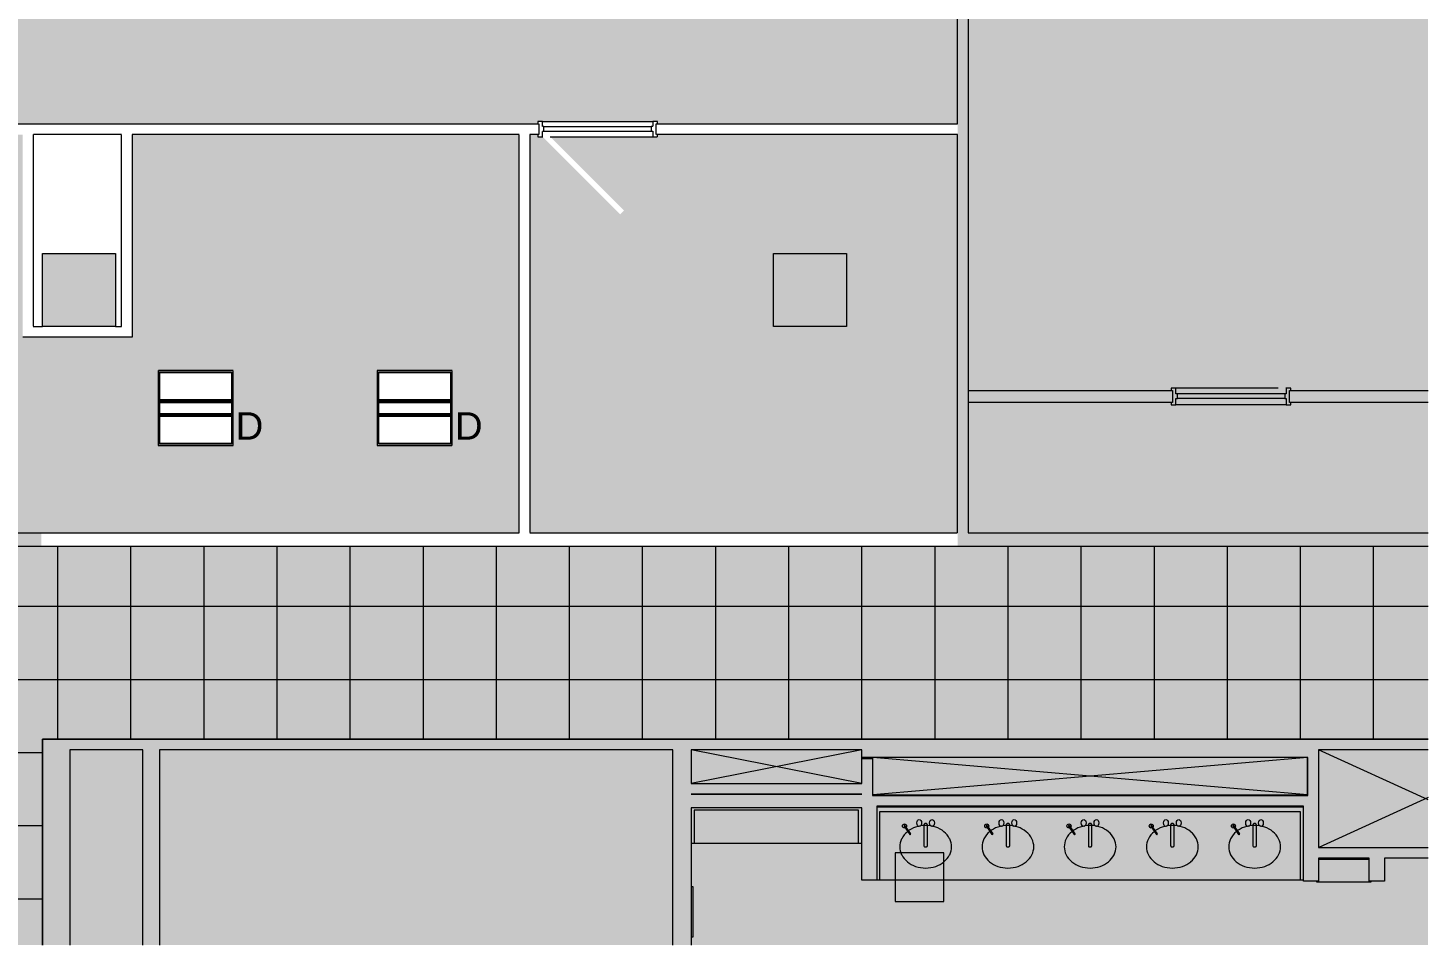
# Model space of a CAD drawing. Header units: inches. Extents: x 624 to 2874, y -334 to 2052.
# Drawn here: x 2414.6 to 2874.3, y 1170.5 to 1471.5 of the extents above; entities that cross this region are included whole.
import ezdxf

# ---------------------------------------------------------------- set-up
doc = ezdxf.new("R2010")
doc.units = ezdxf.units.IN
doc.header["$MEASUREMENT"] = 0
doc.linetypes.add('Demolished', pattern=[0.1875, 0.125, -0.0625])
for name, color, linetype, lineweight in [('A-CLNG', 13, 'Demolished', 9), ('A-CLNG-PATT', 13, 'Demolished', 9), ('A-DETL', 90, 'Continuous', 9), ('A-DETL-GENF', 92, 'Continuous', 9), ('A-DOOR', 31, 'Continuous', 13), ('A-WALL', 113, 'Continuous', 13), ('A-WALL-PATT', 111, 'Continuous', 13), ('CORE', 7, 'Continuous', 9), ('E-LITE-EQPM', 33, 'Demolished', 9), ('E-LITE-EQPM-IDEN', 33, 'Continuous', 9), ('I-WALL', 2, 'Continuous', 13), ('S-COLS', 52, 'Continuous', 13), ('Victor Bldg - 7th Floor_LINK_dwg', 8, 'Continuous', 9)]:
    doc.layers.add(name, color=color, linetype=linetype, lineweight=lineweight)
doc.styles.add('Arial', font='arial.ttf', dxfattribs={"height": 9})

# ---------------------------------------------------------------- blocks, each defined once
blk = doc.blocks.new('Concrete-Rectangular-Column - 24_ x 24_-V2-Level XX  RCP DEMO')
at = {"layer": 'S-COLS', "lineweight": 9}
blk.add_hatch(color=7, dxfattribs=at).paths.add_polyline_path([(-12, -12), (12, -12), (12, 12), (-12, 12), (-12, -7.26)], flags=0)
at = {"layer": 'S-COLS', "color": 8, "lineweight": 20}
for p, q in [((-12, 12), (12, 12)), ((-12, -12), (-12, 12)), ((12, 12), (12, -12)), ((12, -12), (-12, -12))]:
    blk.add_line(p, q, dxfattribs=at)
blk = doc.blocks.new('Victor Bldg - 7th Floor_LINK_dwg_AH13F-7884599-Level XX  RCP DEMO')
at = {"layer": 'CORE'}
for p, q in [((1118.42, 1209.86), (1118.42, 1203.17)), ((1119.29, 1210.31), (1118.72, 1210.31)), ((1119.59, 1203.17), (1119.59, 1209.86)), ((1118.72, 1202.72), (1119.29, 1202.72))]:
    blk.add_line(p, q, dxfattribs=at)
for centre in [(1116.88, 1210.53), (1121.08, 1210.53)]:
    blk.add_ellipse(centre, major_axis=(0, 1.17), ratio=0.666667, dxfattribs=at)
for centre, start_param, end_param in [((1118.72, 1209.86), 0, 1.570796), ((1119.29, 1209.86), 4.712389, 6.283185), ((1118.72, 1203.17), 1.570796, 3.141593), ((1119.29, 1203.17), 3.141593, 4.712389)]:
    blk.add_ellipse(centre, major_axis=(0, 0.45), ratio=0.666667, start_param=start_param, end_param=end_param, dxfattribs=at)
blk = doc.blocks.new('Victor Bldg - 7th Floor_LINK_dwg_AH13F-7884600-Level XX  RCP DEMO')
at = {"layer": 'CORE'}
for p, q in [((1145.42, 1209.86), (1145.42, 1203.17)), ((1146.29, 1210.31), (1145.72, 1210.31)), ((1146.59, 1203.17), (1146.59, 1209.86)), ((1145.72, 1202.72), (1146.29, 1202.72))]:
    blk.add_line(p, q, dxfattribs=at)
for centre in [(1143.88, 1210.53), (1148.08, 1210.53)]:
    blk.add_ellipse(centre, major_axis=(0, 1.17), ratio=0.666667, dxfattribs=at)
for centre, start_param, end_param in [((1145.72, 1209.86), 0, 1.570796), ((1146.29, 1209.86), 4.712389, 6.283185), ((1145.72, 1203.17), 1.570796, 3.141593), ((1146.29, 1203.17), 3.141593, 4.712389)]:
    blk.add_ellipse(centre, major_axis=(0, 0.45), ratio=0.666667, start_param=start_param, end_param=end_param, dxfattribs=at)
blk = doc.blocks.new('Victor Bldg - 7th Floor_LINK_dwg_AH13F-7884601-Level XX  RCP DEMO')
at = {"layer": 'CORE'}
for p, q in [((1172.42, 1209.86), (1172.42, 1203.17)), ((1173.29, 1210.31), (1172.72, 1210.31)), ((1173.59, 1203.17), (1173.59, 1209.86)), ((1172.72, 1202.72), (1173.29, 1202.72))]:
    blk.add_line(p, q, dxfattribs=at)
for centre in [(1170.88, 1210.53), (1175.08, 1210.53)]:
    blk.add_ellipse(centre, major_axis=(0, 1.17), ratio=0.666667, dxfattribs=at)
for centre, start_param, end_param in [((1172.72, 1209.86), 0, 1.570796), ((1173.29, 1209.86), 4.712389, 6.283185), ((1172.72, 1203.17), 1.570796, 3.141593), ((1173.29, 1203.17), 3.141593, 4.712389)]:
    blk.add_ellipse(centre, major_axis=(0, 0.45), ratio=0.666667, start_param=start_param, end_param=end_param, dxfattribs=at)
blk = doc.blocks.new('Victor Bldg - 7th Floor_LINK_dwg_AH13F-7884602-Level XX  RCP DEMO')
at = {"layer": 'CORE'}
for p, q in [((1226.42, 1209.86), (1226.42, 1203.17)), ((1227.29, 1210.31), (1226.72, 1210.31)), ((1227.59, 1203.17), (1227.59, 1209.86)), ((1226.72, 1202.72), (1227.29, 1202.72))]:
    blk.add_line(p, q, dxfattribs=at)
for centre in [(1224.88, 1210.53), (1229.08, 1210.53)]:
    blk.add_ellipse(centre, major_axis=(0, 1.17), ratio=0.666667, dxfattribs=at)
for centre, start_param, end_param in [((1226.72, 1209.86), 0, 1.570796), ((1227.29, 1209.86), 4.712389, 6.283185), ((1226.72, 1203.17), 1.570796, 3.141593), ((1227.29, 1203.17), 3.141593, 4.712389)]:
    blk.add_ellipse(centre, major_axis=(0, 0.45), ratio=0.666667, start_param=start_param, end_param=end_param, dxfattribs=at)
blk = doc.blocks.new('Victor Bldg - 7th Floor_LINK_dwg_AH13F-7884603-Level XX  RCP DEMO')
at = {"layer": 'CORE'}
for p, q in [((1199.42, 1209.86), (1199.42, 1203.17)), ((1200.29, 1210.31), (1199.72, 1210.31)), ((1200.59, 1203.17), (1200.59, 1209.86)), ((1199.72, 1202.72), (1200.29, 1202.72))]:
    blk.add_line(p, q, dxfattribs=at)
for centre in [(1197.88, 1210.53), (1202.08, 1210.53)]:
    blk.add_ellipse(centre, major_axis=(0, 1.17), ratio=0.666667, dxfattribs=at)
for centre, start_param, end_param in [((1199.72, 1209.86), 0, 1.570796), ((1200.29, 1209.86), 4.712389, 6.283185), ((1199.72, 1203.17), 1.570796, 3.141593), ((1200.29, 1203.17), 3.141593, 4.712389)]:
    blk.add_ellipse(centre, major_axis=(0, 0.45), ratio=0.666667, start_param=start_param, end_param=end_param, dxfattribs=at)
blk = doc.blocks.new('Victor Bldg - 7th Floor_LINK_dwg-6972240-Level XX  RCP DEMO')
at = {"layer": 'CORE'}
for p, q in [((1098, 1223.5), (1042, 1234.5)), ((1098, 1234.5), (1042, 1223.5)), ((1098, 1223.5), (1098, 1232)), ((1244.37, 1219.75), (1244.37, 1232)), ((1283.93, 1218.08), (1248, 1234.5)), ((1248, 1232), (1248, 1216)), ((1283.93, 1218.9), (1248.12, 1202.5)), ((1243, 1215.75), (1103, 1215.75)), ((1111.92, 1209.47), (1113.76, 1206.79)), ((1112.18, 1209.63), (1114.03, 1206.95)), ((1138.92, 1209.47), (1140.76, 1206.79)), ((1139.18, 1209.63), (1141.03, 1206.95)), ((1165.92, 1209.47), (1167.76, 1206.79)), ((1166.18, 1209.63), (1168.03, 1206.95)), ((1192.92, 1209.47), (1194.76, 1206.79)), ((1193.18, 1209.63), (1195.03, 1206.95)), ((1219.92, 1209.47), (1221.76, 1206.79)), ((1220.18, 1209.63), (1222.03, 1206.95)), ((1098, 1203.75), (1042, 1203.75)), ((1248, 1198.69), (1264.62, 1198.69)), ((1243, 1191.75), (1103, 1191.75))]:
    blk.add_line(p, q, dxfattribs=at)
at = {"layer": 'CORE', "flags": 128}
for points in [[(1101.63, 1219.75), (1244.37, 1219.75), (1101.63, 1232)], [(1244.37, 1232), (1101.63, 1219.75), (1101.63, 1232)], [(1097, 1203.75), (1097, 1214.75), (1043, 1214.75), (1043, 1203.75)], [(1104, 1191.75), (1104, 1214.25), (1242, 1214.25), (1242, 1191.75)], [(1247.31, 1191.47), (1247.31, 1191.19), (1265.31, 1191.19), (1265.31, 1191.47)], [(1042, 1189.69), (1042.56, 1189.69), (1042.56, 1173.07), (1042, 1173.07)]]:
    blk.add_lwpolyline(points, dxfattribs=at)
blk.add_lwpolyline([(1109, 1184.75), (1125, 1184.75), (1125, 1200.75), (1109, 1200.75)], close=True, dxfattribs=at)
at = {"layer": 'CORE'}
for centre in [(1112.05, 1209.55), (1139.05, 1209.55), (1166.05, 1209.55), (1193.05, 1209.55), (1220.05, 1209.55)]:
    blk.add_circle(centre, 0.667, dxfattribs=at)
for centre, radius, start, end in [((1112.05, 1209.55), 0.167, 11.6829, 236.8423), ((1118.45, 1201.04), 8.59, 108.8354, 129.4725), ((1119, 1199.43), 10.29, 90, 108.8354), ((1119, 1199.43), 10.29, 71.1646, 90), ((1119.55, 1201.04), 8.59, 50.5275, 71.1646), ((1139.05, 1209.55), 0.167, 11.6829, 236.8423), ((1145.45, 1201.04), 8.59, 108.8354, 129.4725), ((1146, 1199.43), 10.29, 90, 108.8354), ((1146, 1199.43), 10.29, 71.1646, 90), ((1146.55, 1201.04), 8.59, 50.5275, 71.1646), ((1166.05, 1209.55), 0.167, 11.6829, 236.8423), ((1172.45, 1201.04), 8.59, 108.8354, 129.4725), ((1173, 1199.43), 10.29, 90, 108.8354), ((1173, 1199.43), 10.29, 71.1646, 90), ((1173.55, 1201.04), 8.59, 50.5275, 71.1646), ((1193.05, 1209.55), 0.167, 11.6829, 236.8423), ((1199.45, 1201.04), 8.59, 108.8354, 129.4725), ((1200, 1199.43), 10.29, 90, 108.8354), ((1200, 1199.43), 10.29, 71.1646, 90), ((1200.55, 1201.04), 8.59, 50.5275, 71.1646), ((1220.05, 1209.55), 0.167, 11.6829, 236.8423), ((1226.45, 1201.04), 8.59, 108.8354, 129.4725), ((1227, 1199.43), 10.29, 90, 108.8354), ((1227, 1199.43), 10.29, 71.1646, 90), ((1227.55, 1201.04), 8.59, 50.5275, 71.1646), ((1116.3, 1202.72), 5.8, 153.2988, 180), ((1117.61, 1202.07), 7.26, 129.4725, 153.2988), ((1113.9, 1206.86), 0.167, 192.1914, 57.3508), ((1120.39, 1202.07), 7.26, 26.7012, 50.5275), ((1121.7, 1202.72), 5.8, 0, 26.7012), ((1143.3, 1202.72), 5.8, 153.2988, 180), ((1144.61, 1202.07), 7.26, 129.4725, 153.2988), ((1140.9, 1206.86), 0.167, 192.1914, 57.3508), ((1147.39, 1202.07), 7.26, 26.7012, 50.5275), ((1148.7, 1202.72), 5.8, 0, 26.7012), ((1170.3, 1202.72), 5.8, 153.2988, 180), ((1171.61, 1202.07), 7.26, 129.4725, 153.2988), ((1167.9, 1206.86), 0.167, 192.1914, 57.3508), ((1174.39, 1202.07), 7.26, 26.7012, 50.5275), ((1175.7, 1202.72), 5.8, 0, 26.7012), ((1197.3, 1202.72), 5.8, 153.2988, 180), ((1198.61, 1202.07), 7.26, 129.4725, 153.2988), ((1194.9, 1206.86), 0.167, 192.1914, 57.3508), ((1201.39, 1202.07), 7.26, 26.7012, 50.5275), ((1202.7, 1202.72), 5.8, 0, 26.7012), ((1224.3, 1202.72), 5.8, 153.2988, 180), ((1225.61, 1202.07), 7.26, 129.4725, 153.2988), ((1221.9, 1206.86), 0.167, 192.1914, 57.3508), ((1228.39, 1202.07), 7.26, 26.7012, 50.5275), ((1229.7, 1202.72), 5.8, 0, 26.7012), ((1116.3, 1202.72), 5.8, 180, 206.7012), ((1117.61, 1203.38), 7.26, 206.7012, 230.5275), ((1120.39, 1203.38), 7.26, 309.4725, 333.2988), ((1121.7, 1202.72), 5.8, 333.2988, 0), ((1143.3, 1202.72), 5.8, 180, 206.7012), ((1144.61, 1203.38), 7.26, 206.7012, 230.5275), ((1147.39, 1203.38), 7.26, 309.4725, 333.2988), ((1148.7, 1202.72), 5.8, 333.2988, 0), ((1170.3, 1202.72), 5.8, 180, 206.7012), ((1171.61, 1203.38), 7.26, 206.7012, 230.5275), ((1174.39, 1203.38), 7.26, 309.4725, 333.2988), ((1175.7, 1202.72), 5.8, 333.2988, 0), ((1197.3, 1202.72), 5.8, 180, 206.7012), ((1198.61, 1203.38), 7.26, 206.7012, 230.5275), ((1201.39, 1203.38), 7.26, 309.4725, 333.2988), ((1202.7, 1202.72), 5.8, 333.2988, 0), ((1224.3, 1202.72), 5.8, 180, 206.7012), ((1225.61, 1203.38), 7.26, 206.7012, 230.5275), ((1228.39, 1203.38), 7.26, 309.4725, 333.2988), ((1229.7, 1202.72), 5.8, 333.2988, 0), ((1118.45, 1204.4), 8.59, 230.5275, 251.1646), ((1119, 1206.02), 10.29, 251.1646, 270), ((1119, 1206.02), 10.29, 270, 288.8354), ((1119.55, 1204.4), 8.59, 288.8354, 309.4725), ((1145.45, 1204.4), 8.59, 230.5275, 251.1646), ((1146, 1206.02), 10.29, 251.1646, 270), ((1146, 1206.02), 10.29, 270, 288.8354), ((1146.55, 1204.4), 8.59, 288.8354, 309.4725), ((1172.45, 1204.4), 8.59, 230.5275, 251.1646), ((1173, 1206.02), 10.29, 251.1646, 270), ((1173, 1206.02), 10.29, 270, 288.8354), ((1173.55, 1204.4), 8.59, 288.8354, 309.4725), ((1199.45, 1204.4), 8.59, 230.5275, 251.1646), ((1200, 1206.02), 10.29, 251.1646, 270), ((1200, 1206.02), 10.29, 270, 288.8354), ((1200.55, 1204.4), 8.59, 288.8354, 309.4725), ((1226.45, 1204.4), 8.59, 230.5275, 251.1646), ((1227, 1206.02), 10.29, 251.1646, 270), ((1227, 1206.02), 10.29, 270, 288.8354), ((1227.55, 1204.4), 8.59, 288.8354, 309.4725)]:
    blk.add_arc(centre, radius, start, end, dxfattribs=at)
for name in ['Victor Bldg - 7th Floor_LINK_dwg_AH13F-7884599-Level XX  RCP DEMO', 'Victor Bldg - 7th Floor_LINK_dwg_AH13F-7884600-Level XX  RCP DEMO', 'Victor Bldg - 7th Floor_LINK_dwg_AH13F-7884601-Level XX  RCP DEMO', 'Victor Bldg - 7th Floor_LINK_dwg_AH13F-7884603-Level XX  RCP DEMO', 'Victor Bldg - 7th Floor_LINK_dwg_AH13F-7884602-Level XX  RCP DEMO']:
    blk.add_blockref(name, (0, 0))
blk = doc.blocks.new('Door - Single - Solid Door-7504013-Level XX  RCP DEMO')
at = {"layer": 'A-DOOR'}
h = blk.add_hatch(color=250, dxfattribs=at)
h.paths.add_polyline_path([(23.24, 2.66), (22.12, 2.66), (22.12, 0.54), (21.62, 0.54), (21.62, -0.96), (22.12, -0.96), (22.12, -2.84), (23.62, -2.84), (23.62, -2.09), (23.24, -2.09), (23.24, 1.91), (23.62, 1.91), (23.62, 2.66)], flags=0)
h.paths.add_polyline_path([(-14.13, 2.66), (-15.63, 2.66), (-15.63, 1.91), (-15.26, 1.91), (-15.26, -2.09), (-15.63, -2.09), (-15.63, -2.84), (-14.13, -2.84), (-14.13, -0.96), (-13.63, -0.96), (-13.63, 0.54), (-14.13, 0.54), (-14.13, 1.91)], flags=0)
at = {"layer": 'A-DOOR', "color": 8, "lineweight": 20}
for p, q in [((-14.13, 2.66), (-15.63, 2.66)), ((-15.63, 2.66), (-15.63, 1.91)), ((-14.13, 0.54), (-14.13, 2.66)), ((-13.63, 0.54), (-14.13, 0.54)), ((-13.63, -0.96), (-13.63, 0.54)), ((21.62, 0.54), (21.62, -0.96)), ((22.12, 0.54), (21.62, 0.54)), ((22.12, 2.66), (22.12, 0.54)), ((23.62, 2.66), (22.12, 2.66)), ((23.62, 1.91), (23.62, 2.66)), ((-15.63, -2.09), (-15.63, -2.84)), ((-15.63, -2.84), (-14.13, -2.84)), ((-14.13, -0.96), (-13.63, -0.96)), ((-14.13, -2.84), (-14.13, -0.96)), ((21.62, -0.96), (22.12, -0.96)), ((22.12, -0.96), (22.12, -2.84)), ((22.12, -2.84), (23.62, -2.84)), ((23.62, -2.84), (23.62, -2.09))]:
    blk.add_line(p, q, dxfattribs=at)
at = {"layer": 'A-DOOR', "lineweight": 9}
for p, q in [((-14.13, 2.66), (22.12, 2.66)), ((-13.63, 0.54), (21.62, 0.54)), ((-14.13, -2.84), (-14.01, -2.84)), ((-13.63, -0.96), (21.62, -0.96)), ((-11.53, -2.84), (22.12, -2.84))]:
    blk.add_line(p, q, dxfattribs=at)
blk = doc.blocks.new('Door - Single - Solid Door-6993813-Level XX  RCP DEMO')
at = {"layer": 'A-DOOR', "color": 10, "linetype": 'Demolished', "lineweight": 20}
for p, q in [((-14.13, 2.41), (-15.63, 2.41)), ((-15.63, 2.41), (-15.63, 1.66)), ((-14.13, 0.79), (-14.13, 2.41)), ((-13.63, 0.79), (-14.13, 0.79)), ((-13.63, -0.71), (-13.63, 0.79)), ((21.62, 0.79), (21.62, -0.71)), ((22.12, 0.79), (21.62, 0.79)), ((22.12, 2.41), (22.12, 0.79)), ((23.62, 2.41), (22.12, 2.41)), ((23.62, 1.66), (23.62, 2.41)), ((-15.63, -1.84), (-15.63, -2.59)), ((-15.63, -2.59), (-14.13, -2.59)), ((-14.13, -0.71), (-13.63, -0.71)), ((-14.13, -2.59), (-14.13, -0.71)), ((21.62, -0.71), (22.12, -0.71)), ((22.12, -0.71), (22.12, -2.59)), ((22.12, -2.59), (23.62, -2.59)), ((23.62, -2.59), (23.62, -1.84))]:
    blk.add_line(p, q, dxfattribs=at)
at = {"layer": 'A-DOOR', "color": 7, "linetype": 'Demolished', "lineweight": 9}
for p, q in [((-14.13, 2.41), (22.12, 2.41)), ((-13.63, 0.79), (21.62, 0.79)), ((-14.13, -2.59), (-14.01, -2.59)), ((-13.63, -0.71), (21.62, -0.71)), ((-11.53, -2.59), (22.12, -2.59))]:
    blk.add_line(p, q, dxfattribs=at)
blk = doc.blocks.new('L-Recessed-Axis-Plano - 2 X 2-4550865-Level XX  RCP DEMO')
at = {"layer": 'E-LITE-EQPM', "color": 7}
for p, q in [((11.91, 11.87), (-11.91, 11.87)), ((-11.91, 11.87), (-11.91, -11.88)), ((-11.88, -11.56), (-11.88, 11.56)), ((-11.88, 11.56), (11.87, 11.56)), ((11.87, 11.56), (11.87, -11.56)), ((11.91, -11.88), (11.91, 11.87)), ((-11.88, 2.74), (11.87, 2.74)), ((11.87, 2.51), (-11.88, 2.51)), ((-11.88, 2.3), (11.87, 2.3)), ((-11.88, 2.2), (11.87, 2.2)), ((-11.88, 1.83), (11.87, 1.83)), ((-11.88, -1.83), (11.87, -1.83)), ((-11.88, -2.2), (11.87, -2.2)), ((-11.88, -2.3), (11.87, -2.3)), ((-11.88, -2.51), (11.87, -2.51)), ((-11.88, -2.74), (11.87, -2.74)), ((-11.91, -11.88), (11.91, -11.88)), ((11.87, -11.56), (-11.88, -11.56))]:
    blk.add_line(p, q, dxfattribs=at)

msp = doc.modelspace()

# ---------------------------------------------------------------- hatches: boundary and pattern name
at = {"layer": 'A-CLNG-PATT', "lineweight": 13}
h = msp.add_hatch(dxfattribs=at)
h.set_pattern_fill('FP_2', color=250, style=0, pattern_type=2)
h.set_pattern_definition([(90, (2553.89, 1670.64), (24, 24), [4, -4, 8, -4, -4]), (90, (2553.89, 1670.64), (24, 24), [-20, 4, 0]), (0, (2553.89, 1670.64), (24, -24), [4, -4, 8, -4, -4]), (0, (2553.89, 1670.64), (24, -24), [-20, 4, 0])])
h.paths.add_polyline_path([(2438.85, 1305.78), (2575.89, 1305.78), (2575.89, 1436.55), (2448.89, 1436.55), (2448.89, 1370), (2412.89, 1370), (2412.89, 1436.55), (2399.39, 1436.55), (2399.39, 1440.05), (2582.01, 1440.05), (2582.03, 1440.8), (2621.26, 1440.8), (2621.26, 1440.05), (2719.86, 1440.05), (2719.86, 1589.55), (2691.11, 1589.55), (2691.11, 1616.55), (2581.39, 1616.55), (2581.39, 1589.55), (2577.89, 1589.55), (2577.89, 1688.13), (2577.14, 1688.14), (2577.14, 1727.38), (2577.89, 1727.38), (2577.89, 1765.08), (2795.36, 1765.08), (2795.36, 1828.83), (2791.86, 1828.83), (2791.86, 1828.58), (2715.24, 1828.58), (2715.24, 1826.42), (2675.99, 1826.42), (2675.99, 1828.58), (2667.24, 1828.58), (2667.24, 1826.42), (2627.99, 1826.42), (2627.99, 1828.58), (2474.99, 1828.58), (2474.99, 1826.42), (2435.74, 1826.42), (2435.74, 1828.58), (2426.99, 1828.58), (2426.99, 1826.42), (2387.74, 1826.42), (2387.74, 1828.58), (2309.86, 1828.58), (2309.86, 2017.68), (2251.45, 2017.68), (2251.45, 1354.3), (2282.01, 1354.3), (2282.01, 1355.05), (2321.26, 1355.05), (2321.26, 1354.3), (2326.39, 1354.3), (2326.39, 1440.05), (2354.14, 1440.05), (2354.14, 1436.55), (2329.89, 1436.55), (2329.89, 1305.78), (2418.99, 1305.78)], flags=0)
h.paths.add_polyline_path([(2719.86, 1305.78), (2719.86, 1436.55), (2621.26, 1436.55), (2621.26, 1435.8), (2586.11, 1435.8), (2610.33, 1411.59), (2609.1, 1410.35), (2583.64, 1435.8), (2582.01, 1435.8), (2582.01, 1436.55), (2579.39, 1436.55), (2579.39, 1305.78), (2700.11, 1305.78)], flags=0)
h.paths.add_polyline_path([(2529.33, 1334.5), (2529.33, 1359.06), (2553.95, 1359.06), (2553.95, 1334.5)], flags=0)
h.paths.add_polyline_path([(2481.95, 1334.5), (2457.33, 1334.5), (2457.33, 1359.06), (2481.95, 1359.06), (2481.95, 1340.8)], flags=0)
h.paths.add_polyline_path([(2385.95, 1334.5), (2361.33, 1334.5), (2361.33, 1359.06), (2385.95, 1359.06), (2385.95, 1340.8)], flags=0)
h.paths.add_polyline_path([(2679.28, 1373.5), (2659.36, 1373.5), (2659.36, 1397.5), (2683.36, 1397.5), (2683.36, 1373.5)], flags=0)
h.paths.add_polyline_path([(2301.89, 1414.55), (2300.85, 1414.69), (2299.89, 1415.09), (2299.06, 1415.73), (2298.43, 1416.55), (2298.03, 1417.52), (2297.89, 1418.55), (2298.03, 1419.59), (2298.43, 1420.55), (2299.06, 1421.38), (2299.89, 1422.02), (2300.85, 1422.42), (2301.89, 1422.55), (2302.92, 1422.42), (2303.89, 1422.02), (2304.72, 1421.38), (2305.35, 1420.55), (2305.75, 1419.59), (2305.89, 1418.55), (2305.75, 1417.52), (2305.35, 1416.55), (2304.72, 1415.73), (2303.89, 1415.09), (2302.92, 1414.69)], flags=0)
h.paths.add_polyline_path([(2326.39, 1483.05), (2326.39, 1486.55), (2347.39, 1486.55), (2347.39, 1729.5), (2326.39, 1729.5), (2326.39, 1765.08), (2336.8, 1765.08), (2336.8, 1765.83), (2338.3, 1765.83), (2338.3, 1764.33), (2410.67, 1764.33), (2410.67, 1765.83), (2412.17, 1765.83), (2412.17, 1765.08), (2444.31, 1765.08), (2444.31, 1765.83), (2445.81, 1765.83), (2445.81, 1764.33), (2518.19, 1764.33), (2518.19, 1765.83), (2519.69, 1765.83), (2519.69, 1765.08), (2523.89, 1765.08), (2523.89, 1726.88), (2524.64, 1726.86), (2524.64, 1687.63), (2523.89, 1687.63), (2523.89, 1614.05), (2350.89, 1614.05), (2350.89, 1483.05), (2347.39, 1483.05)], flags=0)
h.paths.add_polyline_path([(2301.89, 1486.55), (2300.85, 1486.69), (2299.89, 1487.09), (2299.06, 1487.73), (2298.43, 1488.55), (2298.03, 1489.52), (2297.89, 1490.55), (2298.03, 1491.59), (2298.43, 1492.55), (2299.06, 1493.38), (2299.89, 1494.02), (2300.85, 1494.42), (2301.89, 1494.55), (2302.92, 1494.42), (2303.89, 1494.02), (2304.72, 1493.38), (2305.35, 1492.55), (2305.75, 1491.59), (2305.89, 1490.55), (2305.75, 1489.52), (2305.35, 1488.55), (2304.72, 1487.73), (2303.89, 1487.09), (2302.92, 1486.69)], flags=0)
h.paths.add_polyline_path([(2446.14, 1486.55), (2445.1, 1486.69), (2444.14, 1487.09), (2443.31, 1487.73), (2442.68, 1488.55), (2442.28, 1489.52), (2442.14, 1490.55), (2442.28, 1491.59), (2442.68, 1492.55), (2443.31, 1493.38), (2444.14, 1494.02), (2445.1, 1494.42), (2446.14, 1494.55), (2447.17, 1494.42), (2448.14, 1494.02), (2448.97, 1493.38), (2449.6, 1492.55), (2450, 1491.59), (2450.14, 1490.55), (2450, 1489.52), (2449.6, 1488.55), (2448.97, 1487.73), (2448.14, 1487.09), (2447.17, 1486.69)], flags=0)
h.paths.add_polyline_path([(2493.64, 1486.55), (2492.6, 1486.69), (2491.64, 1487.09), (2490.81, 1487.73), (2490.18, 1488.55), (2489.78, 1489.52), (2489.64, 1490.55), (2489.78, 1491.59), (2490.18, 1492.55), (2490.81, 1493.38), (2491.64, 1494.02), (2492.6, 1494.42), (2493.64, 1494.55), (2494.67, 1494.42), (2495.64, 1494.02), (2496.47, 1493.38), (2497.1, 1492.55), (2497.5, 1491.59), (2497.64, 1490.55), (2497.5, 1489.52), (2497.1, 1488.55), (2496.47, 1487.73), (2495.64, 1487.09), (2494.67, 1486.69)], flags=0)
h.paths.add_polyline_path([(2541.64, 1486.55), (2540.6, 1486.69), (2539.64, 1487.09), (2538.81, 1487.73), (2538.18, 1488.55), (2537.78, 1489.52), (2537.64, 1490.55), (2537.78, 1491.59), (2538.18, 1492.55), (2538.81, 1493.38), (2539.64, 1494.02), (2540.6, 1494.42), (2541.64, 1494.55), (2542.67, 1494.42), (2543.64, 1494.02), (2544.47, 1493.38), (2545.1, 1492.55), (2545.5, 1491.59), (2545.64, 1490.55), (2545.5, 1489.52), (2545.1, 1488.55), (2544.47, 1487.73), (2543.64, 1487.09), (2542.67, 1486.69)], flags=0)
h.paths.add_polyline_path([(2409.89, 1502.64), (2407.51, 1502.64), (2407.51, 1574.64), (2409.89, 1574.64), (2409.89, 1511.13)], flags=0)
h.paths.add_polyline_path([(2503.51, 1502.64), (2503.51, 1574.64), (2505.89, 1574.64), (2505.89, 1502.64), (2504.17, 1502.64)], flags=0)
h.paths.add_polyline_path([(2599.51, 1502.64), (2599.51, 1574.64), (2601.89, 1574.64), (2601.89, 1502.64)], flags=0)
h.paths.add_polyline_path([(2301.89, 1558.3), (2300.85, 1558.44), (2299.89, 1558.84), (2299.06, 1559.48), (2298.43, 1560.3), (2298.03, 1561.27), (2297.89, 1562.3), (2298.03, 1563.34), (2298.43, 1564.3), (2299.06, 1565.13), (2299.89, 1565.77), (2300.85, 1566.17), (2301.89, 1566.3), (2302.92, 1566.17), (2303.89, 1565.77), (2304.72, 1565.13), (2305.35, 1564.3), (2305.75, 1563.34), (2305.89, 1562.3), (2305.75, 1561.27), (2305.35, 1560.3), (2304.72, 1559.48), (2303.89, 1558.84), (2302.92, 1558.44)], flags=0)
h.paths.add_polyline_path([(2700.11, 1593.05), (2719.86, 1593.05), (2719.86, 1616.55), (2694.61, 1616.55), (2694.61, 1593.05)], flags=0)
h.paths.add_polyline_path([(2407.51, 1617.55), (2520.39, 1617.55), (2520.39, 1687.63), (2519.64, 1687.63), (2519.64, 1722.78), (2495.42, 1698.56), (2494.18, 1699.79), (2519.64, 1725.25), (2519.64, 1726.88), (2520.39, 1726.88), (2520.39, 1729.5), (2350.89, 1729.5), (2350.89, 1617.55), (2395.8, 1617.55)], flags=0)
h.paths.add_polyline_path([(2700.11, 1620.05), (2719.86, 1620.05), (2719.86, 1761.58), (2581.39, 1761.58), (2581.39, 1727.38), (2582.14, 1727.38), (2582.14, 1725.75), (2607.6, 1700.29), (2606.36, 1699.06), (2582.14, 1723.28), (2582.14, 1688.13), (2581.39, 1688.13), (2581.39, 1620.05), (2694.61, 1620.05)], flags=0)
h.paths.add_polyline_path([(2301.89, 1630), (2300.85, 1630.14), (2299.89, 1630.54), (2299.06, 1631.17), (2298.43, 1632), (2298.03, 1632.96), (2297.89, 1634), (2298.03, 1635.04), (2298.43, 1636), (2299.06, 1636.83), (2299.89, 1637.46), (2300.85, 1637.86), (2301.89, 1638), (2302.92, 1637.86), (2303.89, 1637.46), (2304.72, 1636.83), (2305.35, 1636), (2305.75, 1635.04), (2305.89, 1634), (2305.75, 1632.96), (2305.35, 1632), (2304.72, 1631.17), (2303.89, 1630.54), (2302.92, 1630.14)], flags=0)
h.paths.add_polyline_path([(2361.83, 1646.02), (2361.83, 1670.59), (2386.45, 1670.59), (2386.45, 1646.02)], flags=0)
h.paths.add_polyline_path([(2482.45, 1646.02), (2457.83, 1646.02), (2457.83, 1670.59), (2482.45, 1670.59)], flags=0)
h.paths.add_polyline_path([(2301.89, 1702.25), (2300.85, 1702.39), (2299.89, 1702.79), (2299.06, 1703.42), (2298.43, 1704.25), (2298.03, 1705.21), (2297.89, 1706.25), (2298.03, 1707.29), (2298.43, 1708.25), (2299.06, 1709.08), (2299.89, 1709.71), (2300.85, 1710.11), (2301.89, 1710.25), (2302.92, 1710.11), (2303.89, 1709.71), (2304.72, 1709.08), (2305.35, 1708.25), (2305.75, 1707.29), (2305.89, 1706.25), (2305.75, 1705.21), (2305.35, 1704.25), (2304.72, 1703.42), (2303.89, 1702.79), (2302.92, 1702.39)], flags=0)
h.paths.add_polyline_path([(2380.71, 1733), (2520.39, 1733), (2520.39, 1761.58), (2519.69, 1761.58), (2519.69, 1760.83), (2518.19, 1760.83), (2518.19, 1762.33), (2445.81, 1762.33), (2445.81, 1760.83), (2444.31, 1760.83), (2444.31, 1761.58), (2443.36, 1761.58), (2443.36, 1733.5), (2419.36, 1733.5), (2419.36, 1761.58), (2412.17, 1761.58), (2412.17, 1760.83), (2410.67, 1760.83), (2410.67, 1762.33), (2338.3, 1762.33), (2338.3, 1760.83), (2336.8, 1760.83), (2336.8, 1761.58), (2329.89, 1761.58), (2329.89, 1733), (2380.2, 1733)], flags=0)
h.paths.add_polyline_path([(2683.36, 1733.5), (2659.36, 1733.5), (2659.36, 1757.5), (2683.36, 1757.5), (2683.36, 1738.24)], flags=0)
h.paths.add_polyline_path([(2422.86, 1757.5), (2439.86, 1757.5), (2439.86, 1761.58), (2422.86, 1761.58)], flags=0)
h.paths.add_polyline_path([(2517.09, 1764.86), (2491.63, 1790.32), (2492.6, 1791.29), (2518.06, 1765.83)], flags=0)
h.paths.add_polyline_path([(2409.57, 1764.86), (2384.12, 1790.32), (2385.09, 1791.29), (2410.55, 1765.83)], flags=0)
h.paths.add_polyline_path([(2446.91, 1764.86), (2445.94, 1765.83), (2471.4, 1791.29), (2472.37, 1790.32), (2447.94, 1765.89)], flags=0)
h.paths.add_polyline_path([(2339.4, 1764.86), (2338.43, 1765.83), (2363.88, 1791.29), (2364.86, 1790.32), (2351.77, 1777.23)], flags=0)
h.paths.add_polyline_path([(2301.61, 1774.8), (2300.57, 1774.94), (2299.61, 1775.34), (2298.78, 1775.97), (2298.14, 1776.8), (2297.74, 1777.77), (2297.61, 1778.8), (2297.74, 1779.84), (2298.16, 1780.82), (2298.78, 1781.63), (2299.61, 1782.27), (2300.57, 1782.67), (2301.61, 1782.8), (2302.64, 1782.67), (2303.61, 1782.27), (2304.43, 1781.63), (2305.07, 1780.8), (2305.47, 1779.84), (2305.61, 1778.8), (2305.47, 1777.77), (2305.07, 1776.8), (2304.43, 1775.97), (2303.61, 1775.34), (2302.64, 1774.94), (2301.89, 1774.84)], flags=0)
h.paths.add_polyline_path([(2613.61, 1798.83), (2612.58, 1798.97), (2611.61, 1799.37), (2610.78, 1800.01), (2610.15, 1800.83), (2609.75, 1801.8), (2609.61, 1802.83), (2609.75, 1803.87), (2610.15, 1804.83), (2610.78, 1805.66), (2611.61, 1806.3), (2612.58, 1806.7), (2613.61, 1806.83), (2614.65, 1806.7), (2615.61, 1806.3), (2616.44, 1805.66), (2617.08, 1804.83), (2617.48, 1803.87), (2617.61, 1802.83), (2617.48, 1801.8), (2617.08, 1800.83), (2616.44, 1800.01), (2615.61, 1799.37), (2614.65, 1798.97)], flags=0)
h.paths.add_polyline_path([(2757.61, 1798.83), (2756.58, 1798.97), (2755.61, 1799.37), (2754.78, 1800.01), (2754.15, 1800.83), (2753.75, 1801.8), (2753.61, 1802.83), (2753.75, 1803.87), (2754.15, 1804.83), (2754.78, 1805.66), (2755.61, 1806.3), (2756.58, 1806.7), (2757.61, 1806.83), (2758.65, 1806.7), (2759.61, 1806.3), (2760.44, 1805.66), (2761.08, 1804.83), (2761.48, 1803.87), (2761.61, 1802.83), (2761.48, 1801.8), (2761.08, 1800.83), (2760.44, 1800.01), (2759.61, 1799.37), (2758.65, 1798.97)], flags=0)
h.paths.add_polyline_path([(2445.55, 1798.83), (2444.52, 1798.97), (2443.55, 1799.37), (2442.72, 1800.01), (2442.09, 1800.83), (2441.69, 1801.8), (2441.55, 1802.83), (2441.69, 1803.87), (2442.09, 1804.83), (2442.72, 1805.66), (2443.55, 1806.3), (2444.52, 1806.7), (2445.55, 1806.83), (2446.59, 1806.7), (2447.55, 1806.3), (2448.38, 1805.66), (2449.01, 1804.83), (2449.41, 1803.87), (2449.55, 1802.83), (2449.41, 1801.8), (2449.01, 1800.83), (2448.38, 1800.01), (2447.55, 1799.37), (2446.59, 1798.97)], flags=0)
h.paths.add_polyline_path([(2373.61, 1798.83), (2372.58, 1798.97), (2371.61, 1799.37), (2370.78, 1800.01), (2370.15, 1800.83), (2369.75, 1801.8), (2369.61, 1802.83), (2369.75, 1803.87), (2370.15, 1804.83), (2370.78, 1805.66), (2371.61, 1806.3), (2372.58, 1806.7), (2373.61, 1806.83), (2374.65, 1806.7), (2375.61, 1806.3), (2376.44, 1805.66), (2377.08, 1804.83), (2377.48, 1803.87), (2377.61, 1802.83), (2377.48, 1801.8), (2377.08, 1800.83), (2376.44, 1800.01), (2375.61, 1799.37), (2374.65, 1798.97)], flags=0)
h.paths.add_polyline_path([(2685.61, 1798.83), (2684.58, 1798.97), (2683.61, 1799.37), (2682.78, 1800.01), (2682.15, 1800.83), (2681.75, 1801.8), (2681.61, 1802.83), (2681.75, 1803.87), (2682.15, 1804.83), (2682.78, 1805.66), (2683.61, 1806.3), (2684.58, 1806.7), (2685.61, 1806.83), (2686.65, 1806.7), (2687.61, 1806.3), (2688.44, 1805.66), (2689.08, 1804.83), (2689.48, 1803.87), (2689.61, 1802.83), (2689.48, 1801.8), (2689.08, 1800.83), (2688.44, 1800.01), (2687.61, 1799.37), (2686.65, 1798.97)], flags=0)
h.paths.add_polyline_path([(2517.7, 1798.83), (2516.66, 1798.97), (2515.7, 1799.37), (2514.87, 1800.01), (2514.24, 1800.83), (2513.84, 1801.8), (2513.7, 1802.83), (2513.84, 1803.87), (2514.24, 1804.83), (2514.87, 1805.66), (2515.7, 1806.3), (2516.66, 1806.7), (2517.7, 1806.83), (2518.74, 1806.7), (2519.7, 1806.3), (2520.53, 1805.66), (2521.16, 1804.83), (2521.56, 1803.87), (2521.7, 1802.83), (2521.56, 1801.8), (2521.16, 1800.83), (2520.53, 1800.01), (2519.7, 1799.37), (2518.74, 1798.97)], flags=0)
h.paths.add_polyline_path([(2773.78, 1829.08), (2791.86, 1829.08), (2791.86, 2035.5), (2673.36, 2035.5), (2673.36, 1829.08), (2675.99, 1829.08), (2675.99, 1829.79), (2677.61, 1829.79), (2703.07, 1855.25), (2704.31, 1854.01), (2680.09, 1829.79), (2715.24, 1829.79), (2715.24, 1829.08), (2769.41, 1829.08)], flags=0)
h.paths.add_polyline_path([(2667.24, 1829.08), (2669.86, 1829.08), (2669.86, 2021.5), (2629.36, 2021.5), (2629.36, 2035.5), (2553.11, 2035.5), (2553.11, 1829.08), (2627.99, 1829.08), (2627.99, 1829.79), (2663.14, 1829.79), (2638.92, 1854.01), (2640.16, 1855.25), (2665.61, 1829.79), (2667.24, 1829.79), (2667.24, 1829.29)], flags=0)
h.paths.add_polyline_path([(2513.01, 1829.08), (2549.61, 1829.08), (2549.61, 2035.5), (2432.86, 2035.5), (2432.86, 1829.08), (2435.74, 1829.08), (2435.74, 1829.79), (2437.36, 1829.79), (2462.82, 1855.25), (2464.06, 1854.01), (2439.84, 1829.79), (2474.99, 1829.79), (2474.99, 1829.08), (2506.25, 1829.08)], flags=0)
h.paths.add_polyline_path([(2377.86, 1829.08), (2387.74, 1829.08), (2387.74, 1829.79), (2422.89, 1829.79), (2398.67, 1854.01), (2399.91, 1855.25), (2425.36, 1829.79), (2426.99, 1829.79), (2426.99, 1829.08), (2429.36, 1829.08), (2429.36, 2035.5), (2309.86, 2035.5), (2309.86, 2035.43), (2313.36, 2035.43), (2313.36, 1829.08), (2377.1, 1829.08)], flags=0)
h.paths.add_polyline_path([(2277.61, 1870.43), (2276.58, 1870.57), (2275.61, 1870.97), (2274.78, 1871.6), (2274.15, 1872.43), (2273.75, 1873.39), (2273.61, 1874.43), (2273.75, 1875.46), (2274.15, 1876.43), (2274.78, 1877.26), (2275.61, 1877.89), (2276.58, 1878.29), (2277.61, 1878.43), (2278.65, 1878.29), (2279.61, 1877.89), (2280.44, 1877.26), (2281.08, 1876.43), (2281.48, 1875.46), (2281.61, 1874.43), (2281.48, 1873.39), (2281.08, 1872.43), (2280.44, 1871.6), (2279.61, 1870.97), (2278.65, 1870.57)], flags=0)
h.paths.add_polyline_path([(2376.44, 1886.38), (2361.46, 1886.38), (2361.46, 1910.94), (2386.09, 1910.94), (2386.09, 1886.38)], flags=0)
h.paths.add_polyline_path([(2610.78, 1886.38), (2601.3, 1886.38), (2601.3, 1910.94), (2625.92, 1910.94), (2625.92, 1886.38), (2613.03, 1886.38)], flags=0)
h.paths.add_polyline_path([(2506.25, 1886.38), (2481.63, 1886.38), (2481.63, 1910.94), (2506.25, 1910.94), (2506.25, 1908.57)], flags=0)
h.paths.add_polyline_path([(2721.55, 1886.38), (2721.55, 1910.94), (2746.17, 1910.94), (2746.17, 1886.38), (2743.66, 1886.38)], flags=0)
h.paths.add_polyline_path([(2277.61, 1942.43), (2276.58, 1942.57), (2275.61, 1942.97), (2274.78, 1943.6), (2274.15, 1944.43), (2273.75, 1945.39), (2273.61, 1946.43), (2273.75, 1947.46), (2274.15, 1948.43), (2274.78, 1949.26), (2275.61, 1949.89), (2276.58, 1950.29), (2277.61, 1950.43), (2278.65, 1950.29), (2279.61, 1949.89), (2280.44, 1949.26), (2281.08, 1948.43), (2281.48, 1947.46), (2281.61, 1946.43), (2281.48, 1945.39), (2281.08, 1944.43), (2280.44, 1943.6), (2279.61, 1942.97), (2278.65, 1942.57)], flags=0)
h.paths.add_polyline_path([(2481.63, 1958.33), (2481.63, 1982.89), (2506.25, 1982.89), (2506.25, 1958.33)], flags=0)
h.paths.add_polyline_path([(2386.67, 1958.33), (2362.05, 1958.33), (2362.05, 1982.89), (2386.67, 1982.89), (2386.67, 1965.34)], flags=0)
h.paths.add_polyline_path([(2601.3, 1958.55), (2601.3, 1983.12), (2625.92, 1983.12), (2625.92, 1958.55), (2613.03, 1958.55)], flags=0)
h.paths.add_polyline_path([(2721.55, 1958.55), (2721.55, 1983.12), (2746.17, 1983.12), (2746.17, 1958.55), (2723.11, 1958.55)], flags=0)
h.paths.add_polyline_path([(2653.36, 2025), (2669.86, 2025), (2669.86, 2035.5), (2653.36, 2035.5)], flags=0)
at = {"layer": 'A-CLNG-PATT', "linetype": 'Continuous', "lineweight": 13}
h = msp.add_hatch(dxfattribs=at)
h.set_pattern_fill('FP_5', color=256, style=0, pattern_type=2)
h.set_pattern_definition([(0, (2592.422, 1209.64), (0, -24), []), (270, (2592.422, 1209.64), (-24, -1e-15), [])])
h.paths.add_polyline_path([(2357.47, 1170.47), (2419.36, 1170.47), (2419.36, 1238), (2874.29, 1238), (2874.29, 1301.28), (2251.45, 1301.28), (2251.45, 1282.52), (2252.2, 1282.52), (2252.2, 1247.37), (2276.42, 1271.59), (2277.66, 1270.35), (2252.2, 1244.9), (2252.2, 1243.27), (2251.45, 1243.27), (2251.45, 1238.9), (2357.47, 1238.9), (2357.47, 1234.7)], flags=0)
at = {"layer": 'A-DETL-GENF'}
h = msp.add_hatch(color=9, dxfattribs=at)
h.paths.add_polyline_path([(2833.36, 1170.47), (2874.29, 1170.47), (2874.29, 1199), (2859.99, 1199), (2859.99, 1191.47), (2854.99, 1191.47), (2854.99, 1199), (2838.36, 1199), (2838.36, 1191.47), (2833.36, 1191.47), (2833.36, 1216), (2693.36, 1216), (2693.36, 1191.75), (2688.36, 1191.75), (2688.36, 1215.5), (2632.36, 1215.5), (2632.36, 1170.47), (2819.42, 1170.47)], flags=0)
h.paths.add_polyline_path([(2247.45, 1170.47), (2352.47, 1170.47), (2352.47, 1234.9), (2247.45, 1234.9), (2247.45, 1243.27), (2246.7, 1243.27), (2246.7, 1244.77), (2248.83, 1244.77), (2248.83, 1245.27), (2250.33, 1245.27), (2250.33, 1244.77), (2252.2, 1244.77), (2252.2, 1243.27), (2251.45, 1243.27), (2251.45, 1238.9), (2357.47, 1238.9), (2357.47, 1170.47), (2419.36, 1170.47), (2419.36, 1238), (2874.29, 1238), (2874.29, 1301.28), (2251.45, 1301.28), (2251.45, 1282.52), (2252.2, 1282.52), (2252.2, 1281.02), (2250.33, 1281.02), (2250.33, 1280.52), (2248.83, 1280.52), (2248.83, 1281.02), (2246.7, 1281.02), (2246.7, 1282.52), (2247.45, 1282.52), (2247.44, 2035.5), (2177.59, 2035.5), (2177.59, 1170.47)], flags=0)
h.paths.add_polyline_path([(2428.36, 1170.47), (2452.3, 1170.47), (2452.3, 1234.5), (2428.36, 1234.5)], flags=0)
h.paths.add_polyline_path([(2457.8, 1170.47), (2626.36, 1170.47), (2626.36, 1234.5), (2457.8, 1234.5)], flags=0)
h.paths.add_polyline_path([(2859.99, 1202.5), (2874.29, 1202.5), (2874.29, 1234.5), (2838.36, 1234.5), (2838.36, 1232), (2838.3, 1232), (2838.3, 1216), (2838.36, 1216), (2838.36, 1202.5), (2854.99, 1202.5)], flags=0)
h.paths.add_polyline_path([(2822.76, 1219.5), (2834.8, 1219.5), (2834.8, 1232), (2688.36, 1232), (2688.36, 1234.5), (2632.36, 1234.5), (2632.36, 1223.5), (2688.42, 1223.5), (2688.42, 1231.75), (2691.92, 1231.75), (2691.92, 1219.5), (2700.11, 1219.5)], flags=0)
h.paths.add_polyline_path([(2827.61, 1305.78), (2874.29, 1305.78), (2874.29, 1348.53), (2829.24, 1348.53), (2829.24, 1347.78), (2827.74, 1347.78), (2827.74, 1349.91), (2827.24, 1349.91), (2827.24, 1351.41), (2827.74, 1351.41), (2827.74, 1353.28), (2829.24, 1353.28), (2829.24, 1352.53), (2874.29, 1352.53), (2874.29, 1761.58), (2723.36, 1761.58), (2723.36, 1352.53), (2789.99, 1352.53), (2789.99, 1353.28), (2791.49, 1353.28), (2791.49, 1351.41), (2791.99, 1351.41), (2791.99, 1349.91), (2791.49, 1349.91), (2791.49, 1347.78), (2789.99, 1347.78), (2789.99, 1348.53), (2723.36, 1348.53), (2723.36, 1305.78), (2800.92, 1305.78)], flags=0)
h.paths.add_polyline_path([(2874.29, 1765.08), (2874.29, 2035.5), (2795.36, 2035.5), (2795.36, 1829.31), (2869.36, 1829.31), (2869.36, 1828.81), (2795.36, 1828.81), (2795.36, 1765.08)], flags=0)
at = {"layer": 'A-WALL-PATT', "lineweight": 9}
for points in [[(2723.36, 1305.78), (2723.36, 1765.08), (2719.86, 1765.08), (2719.86, 1305.78)], [(2361.33, 1301.28), (2418.99, 1301.28), (2418.99, 1305.78), (2329.89, 1305.78), (2329.89, 1301.28), (2351.77, 1301.28)], [(2827.61, 1301.28), (2874.29, 1301.28), (2874.29, 1305.78), (2719.86, 1305.78), (2719.86, 1301.28), (2800.92, 1301.28)], [(2428.36, 1170.47), (2428.36, 1238), (2419.36, 1238), (2419.36, 1170.47), (2425.44, 1170.47)], [(2632.36, 1234.5), (2688.36, 1234.5), (2688.36, 1238), (2428.36, 1238), (2428.36, 1234.5), (2626.36, 1234.5)], [(2834.8, 1232), (2838.36, 1232), (2838.36, 1238), (2688.36, 1238), (2688.36, 1232), (2700.11, 1232)], [(2874.29, 1234.5), (2874.29, 1238), (2838.36, 1238), (2838.36, 1234.5)], [(2457.8, 1170.47), (2457.8, 1234.5), (2452.3, 1234.5), (2452.3, 1170.47)], [(2630.84, 1170.47), (2632.36, 1170.47), (2632.36, 1234.5), (2626.36, 1234.5), (2626.36, 1170.47)], [(2834.8, 1216), (2838.3, 1216), (2838.3, 1232), (2834.8, 1232), (2834.8, 1219.5)], [(2688.42, 1219.5), (2691.92, 1219.5), (2691.92, 1231.75), (2688.42, 1231.75), (2688.42, 1220)], [(2632.36, 1220), (2688.42, 1220), (2688.42, 1223.5), (2632.36, 1223.5)], [(2688.42, 1215.5), (2688.42, 1220), (2632.36, 1220), (2632.36, 1215.5), (2688.36, 1215.5)], [(2833.82, 1216), (2834.8, 1216), (2834.8, 1219.5), (2688.42, 1219.5), (2688.42, 1216), (2833.36, 1216)], [(2833.36, 1191.47), (2838.36, 1191.47), (2838.36, 1216), (2833.36, 1216)], [(2838.36, 1199), (2874.29, 1199), (2874.29, 1202.5), (2838.36, 1202.5)], [(2854.99, 1191.47), (2859.99, 1191.47), (2859.99, 1199), (2854.99, 1199)]]:
    msp.add_hatch(color=7, dxfattribs=at).paths.add_polyline_path(points, flags=0)
h = msp.add_hatch(color=7, dxfattribs=at)
h.paths.add_polyline_path([(2874.29, 1348.53), (2874.29, 1352.53), (2828.86, 1352.53), (2828.86, 1348.53)], flags=0)
h.paths.add_polyline_path([(2723.53, 1348.53), (2790.36, 1348.53), (2790.36, 1352.53), (2723.36, 1352.53), (2723.36, 1348.53)], flags=0)
h = msp.add_hatch(color=7, dxfattribs=at)
h.paths.add_polyline_path([(2688.42, 1215.5), (2688.36, 1215.49), (2688.36, 1191.75), (2688.42, 1191.75), (2688.42, 1215.49)], flags=0)
h.paths.add_polyline_path([(2693.36, 1191.75), (2693.36, 1216), (2688.42, 1216), (2688.42, 1191.75)], flags=0)

# ---------------------------------------------------------------- linework, layer by layer
at = {"layer": 'A-CLNG', "color": 7}
for p, q in [((2481.95, 1359.06), (2457.33, 1359.06)), ((2457.33, 1359.06), (2457.33, 1334.5)), ((2481.95, 1334.5), (2481.95, 1359.06)), ((2553.95, 1359.06), (2529.33, 1359.06)), ((2529.33, 1359.06), (2529.33, 1334.5)), ((2553.95, 1334.5), (2553.95, 1359.06)), ((2457.33, 1334.5), (2481.95, 1334.5)), ((2529.33, 1334.5), (2553.95, 1334.5))]:
    msp.add_line(p, q, dxfattribs=at)
at = {"layer": 'A-DETL'}
for p, q in [((2723.36, 1761.58), (2723.36, 1305.78)), ((2723.36, 1305.78), (2874.29, 1305.78)), ((2874.29, 1301.28), (2247.45, 1301.28)), ((2874.29, 1238), (2419.36, 1238)), ((2419.36, 1238), (2419.36, 1170.47))]:
    msp.add_line(p, q, dxfattribs=at)
at = {"layer": 'A-WALL', "color": 8, "lineweight": 20}
for p, q in [((2723.36, 1352.53), (2790.36, 1352.53)), ((2790.36, 1352.53), (2790.36, 1348.53)), ((2828.86, 1352.53), (2874.29, 1352.53)), ((2828.86, 1348.53), (2828.86, 1352.53)), ((2790.36, 1348.53), (2723.36, 1348.53)), ((2874.29, 1348.53), (2828.86, 1348.53)), ((2723.36, 1305.78), (2874.29, 1305.78)), ((2632.36, 1220), (2688.42, 1220)), ((2688.36, 1215.5), (2632.36, 1215.5))]:
    msp.add_line(p, q, dxfattribs=at)
at = {"layer": 'A-WALL', "color": 10, "linetype": 'Demolished', "lineweight": 20}
for p, q in [((2329.89, 1305.78), (2575.89, 1305.78)), ((2579.39, 1305.78), (2719.86, 1305.78)), ((2874.29, 1301.28), (2325.39, 1301.28))]:
    msp.add_line(p, q, dxfattribs=at)
at = {"layer": 'I-WALL', "color": 8, "lineweight": 20}
for p, q in [((2723.36, 1761.58), (2723.36, 1352.53)), ((2719.86, 1440.05), (2719.86, 1589.55)), ((2719.86, 1305.78), (2719.86, 1436.55)), ((2723.36, 1348.53), (2723.36, 1305.78)), ((2419.36, 1170.47), (2419.36, 1238)), ((2419.36, 1238), (2874.29, 1238)), ((2428.36, 1234.5), (2428.36, 1170.47)), ((2452.3, 1234.5), (2428.36, 1234.5)), ((2452.3, 1170.47), (2452.3, 1234.5)), ((2457.8, 1234.5), (2457.8, 1170.47)), ((2626.36, 1234.5), (2457.8, 1234.5)), ((2626.36, 1170.47), (2626.36, 1234.5)), ((2632.36, 1234.5), (2632.36, 1223.5)), ((2688.36, 1234.5), (2632.36, 1234.5)), ((2688.36, 1232), (2688.36, 1234.5)), ((2834.8, 1232), (2688.36, 1232)), ((2834.8, 1219.5), (2834.8, 1232)), ((2838.3, 1232), (2838.3, 1216)), ((2838.36, 1232), (2838.3, 1232)), ((2838.36, 1234.5), (2838.36, 1232)), ((2874.29, 1234.5), (2838.36, 1234.5)), ((2688.42, 1223.5), (2688.42, 1231.75)), ((2688.42, 1231.75), (2691.92, 1231.75)), ((2691.92, 1231.75), (2691.92, 1219.5)), ((2632.36, 1223.5), (2688.42, 1223.5)), ((2688.42, 1220), (2632.36, 1220)), ((2691.92, 1219.5), (2834.8, 1219.5)), ((2632.36, 1215.5), (2632.36, 1170.47)), ((2688.36, 1191.75), (2688.36, 1215.5)), ((2833.36, 1216), (2693.36, 1216)), ((2693.36, 1216), (2693.36, 1191.75)), ((2833.36, 1191.47), (2833.36, 1216)), ((2838.3, 1216), (2838.36, 1216)), ((2838.36, 1216), (2838.36, 1202.5)), ((2838.36, 1202.5), (2874.29, 1202.5)), ((2854.99, 1199), (2838.36, 1199)), ((2838.36, 1199), (2838.36, 1191.47)), ((2854.99, 1191.47), (2854.99, 1199)), ((2874.29, 1199), (2859.99, 1199)), ((2859.99, 1199), (2859.99, 1191.47)), ((2693.36, 1191.75), (2688.36, 1191.75)), ((2838.36, 1191.47), (2833.36, 1191.47)), ((2859.99, 1191.47), (2854.99, 1191.47))]:
    msp.add_line(p, q, dxfattribs=at)
at = {"layer": 'I-WALL', "color": 10, "linetype": 'Demolished', "lineweight": 20}
for p, q in [((2399.39, 1440.05), (2582.39, 1440.05)), ((2582.39, 1440.05), (2582.39, 1436.55)), ((2620.89, 1436.55), (2620.89, 1440.05)), ((2620.89, 1440.05), (2719.86, 1440.05)), ((2416.39, 1436.55), (2416.39, 1373.5)), ((2445.39, 1436.55), (2416.39, 1436.55)), ((2445.39, 1373.5), (2445.39, 1436.55)), ((2448.89, 1436.55), (2448.89, 1370)), ((2575.89, 1436.55), (2448.89, 1436.55)), ((2575.89, 1305.78), (2575.89, 1436.55)), ((2582.39, 1436.55), (2579.39, 1436.55)), ((2579.39, 1436.55), (2579.39, 1305.78)), ((2719.86, 1436.55), (2620.89, 1436.55)), ((2448.89, 1370), (2412.89, 1370)), ((2416.39, 1373.5), (2419.36, 1373.5)), ((2443.36, 1373.5), (2445.39, 1373.5))]:
    msp.add_line(p, q, dxfattribs=at)

# ---------------------------------------------------------------- block references
at = {"layer": 'A-DOOR', "color": 7, "linetype": 'Demolished', "lineweight": 9}
msp.add_blockref('Door - Single - Solid Door-6993813-Level XX  RCP DEMO', (2597.65, 1438.39), dxfattribs=at)
at = {"layer": 'A-DOOR', "rotation": 180}
msp.add_blockref('Door - Single - Solid Door-7504013-Level XX  RCP DEMO', (2813.61, 1350.44), dxfattribs=at)
at = {"layer": 'E-LITE-EQPM', "color": 7, "extrusion": (0, 0, -1), "rotation": 180}
for p in [(-2469.64, 1346.78), (-2541.64, 1346.78)]:
    msp.add_blockref('L-Recessed-Axis-Plano - 2 X 2-4550865-Level XX  RCP DEMO', p, dxfattribs=at)
at = {"layer": 'S-COLS', "lineweight": 9}
for p in [(2431.36, 1385.5), (2671.36, 1385.5)]:
    msp.add_blockref('Concrete-Rectangular-Column - 24_ x 24_-V2-Level XX  RCP DEMO', p, dxfattribs=at)
at = {"layer": 'Victor Bldg - 7th Floor_LINK_dwg', "color": 7}
msp.add_blockref('Victor Bldg - 7th Floor_LINK_dwg-6972240-Level XX  RCP DEMO', (1590.36, 0), dxfattribs=at)

# ---------------------------------------------------------------- texts
at = {"layer": 'E-LITE-EQPM-IDEN', "char_height": 9, "width": 11.211, "attachment_point": 1, "style": 'Arial'}
for insert in [(2482.82, 1345.38), (2554.82, 1345.38)]:
    msp.add_mtext('D', dxfattribs=dict(at, insert=insert))

doc.saveas('drawing.dxf')
